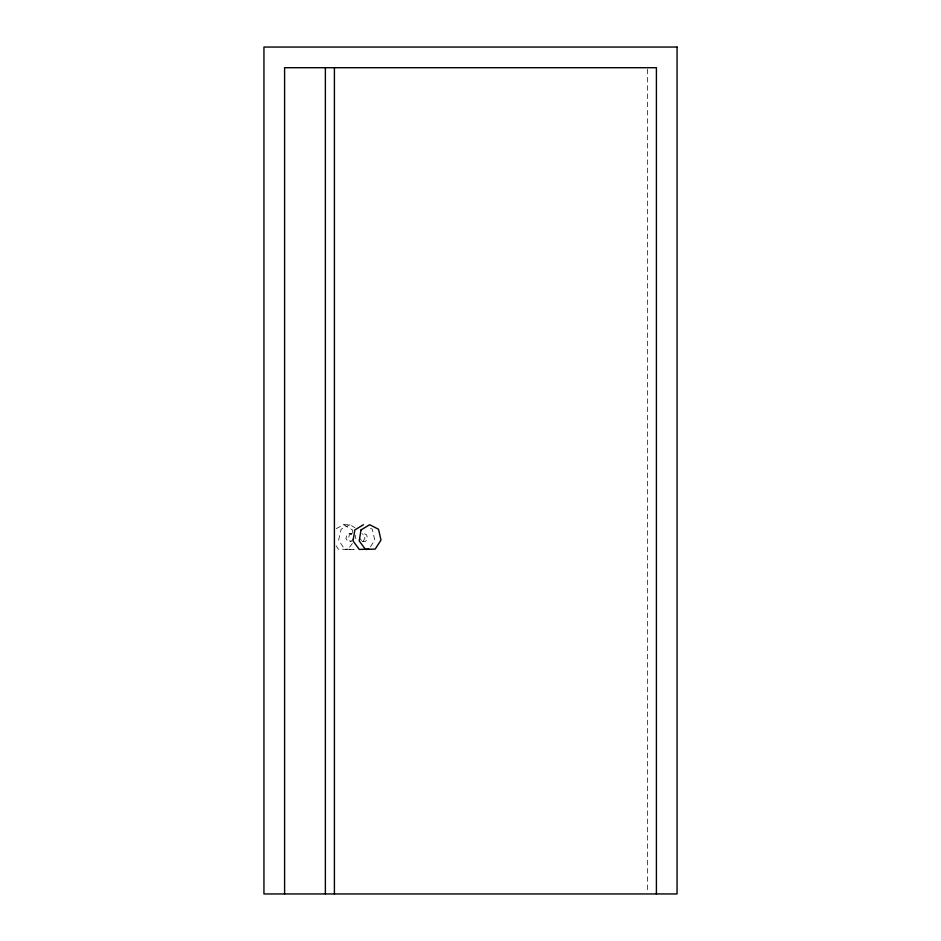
<?xml version="1.0" encoding="UTF-8"?>
<svg xmlns="http://www.w3.org/2000/svg" width="941" height="941" viewBox="0 0 941 941"><rect width="100%" height="100%" fill="white"/><g stroke="black" fill="none" stroke-linecap="round" stroke-linejoin="round"><path stroke-width="0.71" stroke-dasharray="4.71 3.53" d="M362.979 541.451L364.908 538.452L364.085 534.829L362.109 533.829M370.46 546.827L374.8 540.087L372.33 529.254L369.789 527.96M353.228 538.734L351.134 541.581L347.888 541.451L345.959 538.452L346.782 534.829L349.746 533.324L352.334 533.324M336.066 545.698L338.242 549.073L347.935 549.45L354.239 540.922M336.196 528.607L343.794 524.725L349.993 524.725L354.91 527.701M349.993 524.725L341.124 529.254L338.642 540.087L344.441 549.073L354.134 549.45L347.935 549.45M351.346 533.829L349.358 534.829L348.535 538.452L350.475 541.451M362.32 541.581L365.555 541.451L367.496 538.452L366.661 534.829L363.697 533.324M343.794 524.725L352.393 529.924L352.851 532.677M349.746 533.324L351.663 534.476M360.215 538.734L361.615 540.628M355.204 535.053L355.816 538.734M647.373 69.175L647.373 892.48"/><path stroke-width="1.41" d="M363.449 524.725L354.851 529.924L353.016 540.922L359.309 549.45L369.013 549.073M656.406 893.95L656.406 67.705L284.594 67.705L284.594 893.95M334.408 67.705L334.408 893.95M325.374 67.705L325.374 893.95M361.05 529.924L359.215 540.922L365.508 549.45L375.2 549.073L380.999 540.087L378.529 529.254L369.648 524.725L361.05 529.924M677.061 47.05L263.939 47.05L263.939 893.95L677.061 893.95L677.061 47.05"/></g></svg>
